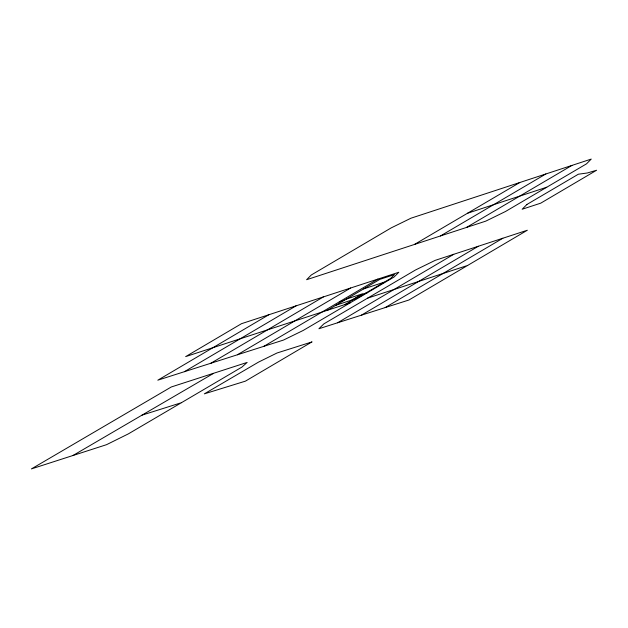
<?xml version="1.0" encoding="UTF-8"?>
<svg xmlns="http://www.w3.org/2000/svg" width="628" height="628" viewBox="0 0 628 628"><rect width="100%" height="100%" fill="white"/><g stroke="black" fill="none" stroke-linecap="round" stroke-linejoin="round"><path stroke-width="0.94" d="M268.768 314.777L157.816 380.183L283.526 340.046L303.245 330.43L394.031 277.042L398.796 272.262L241.521 323.679L185.66 356.61L350.149 302.845M350.652 288.001L237.368 354.781M337.574 322.792L453.769 254.285M467.672 265.424L527.339 230.233L435.204 260.353L415.469 270.009L323.844 323.883L318.914 328.742L408.954 299.996L467.672 265.424L367.623 298.135M184.381 371.697L296.094 305.844M210.859 363.243L323.373 296.918M414.441 244.457L519.741 182.536L591.223 159.088L586.497 163.853L505.493 211.495L485.75 221.142L306.621 279.711L311.307 274.97L391.205 227.878L410.987 218.191L519.741 182.536M440.44 235.963L545.858 173.964M263.87 346.326L377.93 279.075M466.447 227.454L571.935 165.415M327.369 310.287L379.791 279.382L394.455 274.585L390.608 278.447L356.728 298.418L336.004 305.2M351.994 299.964L362.364 293.857L346.366 299.085M344.851 304.572L362.128 294.383L367.459 292.64M181.445 402.689L241.953 367.066L247.142 362.419L171.279 386.981L31.4 468.912L106.54 444.679L128.395 433.854L181.445 402.689L142.007 415.139L72.84 455.583M361.398 315.178L478.308 246.262M385.16 307.594L502.855 238.232M142.007 415.139L213.536 373.377M467.64 213.206L546.737 187.238M363.643 288.896L384.375 282.121M339.316 301.848L344.646 300.098M526.923 204.461L522.158 209.242L540.755 203.158L596.6 170.235L587.313 172.99L578.364 174.207L526.923 204.461M311.896 341.946L245.422 381.149L204.351 393.85L258.485 362.136L277.003 352.999L311.896 341.946"/></g></svg>
